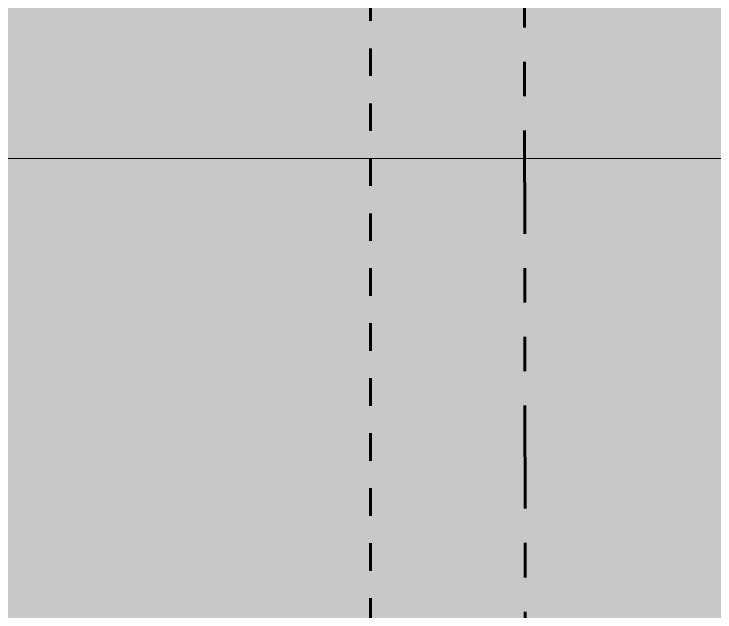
# Model space of a CAD drawing. Header units: inches. Extents: x -4169 to -1846, y 9706 to 12377.
# Drawn here: x -3833.458 to -3830.91, y 10349.939 to 10352.114 of the extents above; entities that cross this region are included whole.
import ezdxf

# ---------------------------------------------------------------- set-up
doc = ezdxf.new("R2010")
doc.units = ezdxf.units.IN
doc.header["$MEASUREMENT"] = 0
for name, pattern in [('Aligning Line 1_8_', [0.25, 0.125, -0.125]), ('Dash 1_16_', [0.125, 0.0625, -0.0625]), ('Double Dash 3_8_', [1, 0.375, -0.125, 0.125, -0.125, 0.125, -0.125])]:
    doc.linetypes.add(name, pattern=pattern)
for name, color, linetype, lineweight in [('0-1', 7, 'Continuous', 5), ('0-3', 147, 'Aligning Line 1_8_', 9), ('A-WALL', 113, 'Continuous', 18), ('A-WALL-PATT-4', 111, 'Continuous', 9), ('C-PROP-LINE-1', 10, 'Double Dash 3_8_', 60), ('C-PROP-LINE-2', 91, 'Dash 1_16_', 60), ('I-WALL-2', 2, 'Continuous', 5)]:
    doc.layers.add(name, color=color, linetype=linetype, lineweight=lineweight)

# ---------------------------------------------------------------- blocks, each defined once
blk = doc.blocks.new('Family - ___-1878392-ENLARGED RCP - 3RD FLOOR PLAN')
at = {"layer": 'C-PROP-LINE-1'}
blk.add_line((-3833.4105, 12088.6895), (-3830.9943, 9768.0809), dxfattribs=at)
blk = doc.blocks.new('CTR - 1st Phase - Shell_rvt-1-ENLARGED RCP - 3RD FLOOR PLAN')
at = {"layer": '0-3'}
blk.add_blockref('Family - ___-1878392-ENLARGED RCP - 3RD FLOOR PLAN', (0, 0), dxfattribs=at)
blk = doc.blocks.new('Family - ___-1870574-ENLARGED RCP - 3RD FLOOR PLAN')
at = {"layer": 'C-PROP-LINE-2'}
blk.add_line((-3832.162, 10010.0894), (-3832.162, 12088.5894), dxfattribs=at)

msp = doc.modelspace()

# ---------------------------------------------------------------- hatches: boundary and pattern name
at = {"layer": 'A-WALL-PATT-4'}
h = msp.add_hatch(dxfattribs=at)
h.set_pattern_fill('FP_2', color=256, style=0, pattern_type=2)
h.set_pattern_definition([(161.57, (0.32, 0.32), (-2.560496185, -0.000537386), [0, -18.214, 2.022, 0]), (18.43, (-0.32, 0.32), (-2.560496185, 0.000537386), [0, -18.214, 2.022, 0]), (108.43, (0.32, 0.32), (1.27922091, -6.400876726), [6.07, -14.166]), (71.57, (-0.32, 0.32), (1.27922091, 6.400876726), [6.07, -14.166])])
h.paths.add_polyline_path([(-3852.4737, 10346.0894), (-3501.4237, 10346.0894), (-3501.4237, 10351.3394), (-3504.6737, 10351.3394), (-3504.6737, 10351.5894), (-3852.4737, 10351.5894), (-3852.4737, 10349.6711)], flags=0)
at = {"layer": 'I-WALL-2'}
h = msp.add_hatch(color=256, dxfattribs=at)
h.paths.add_polyline_path([(-3845.3161, 10351.5894), (-3813.1075, 10351.5894), (-3813.1075, 10352.2144), (-3852.4737, 10352.2144), (-3852.4737, 10351.5894), (-3850.9948, 10351.5894)], flags=0)
h.paths.add_polyline_path([(-3505.2987, 10351.5894), (-3504.6737, 10351.5894), (-3504.6737, 10352.2144), (-3741.1075, 10352.2144), (-3741.1075, 10351.5894), (-3506.3914, 10351.5894)], flags=0)

# ---------------------------------------------------------------- linework, layer by layer
at = {"layer": 'A-WALL'}
msp.add_line((-3852.4737, 10351.5894), (-3813.1075, 10351.5894), dxfattribs=at)

# ---------------------------------------------------------------- block references
at = {"layer": '0-1'}
msp.add_blockref('CTR - 1st Phase - Shell_rvt-1-ENLARGED RCP - 3RD FLOOR PLAN', (0, 0), dxfattribs=at)
at = {"layer": 'C-PROP-LINE-2'}
msp.add_blockref('Family - ___-1870574-ENLARGED RCP - 3RD FLOOR PLAN', (0, 0), dxfattribs=at)

doc.saveas('drawing.dxf')
